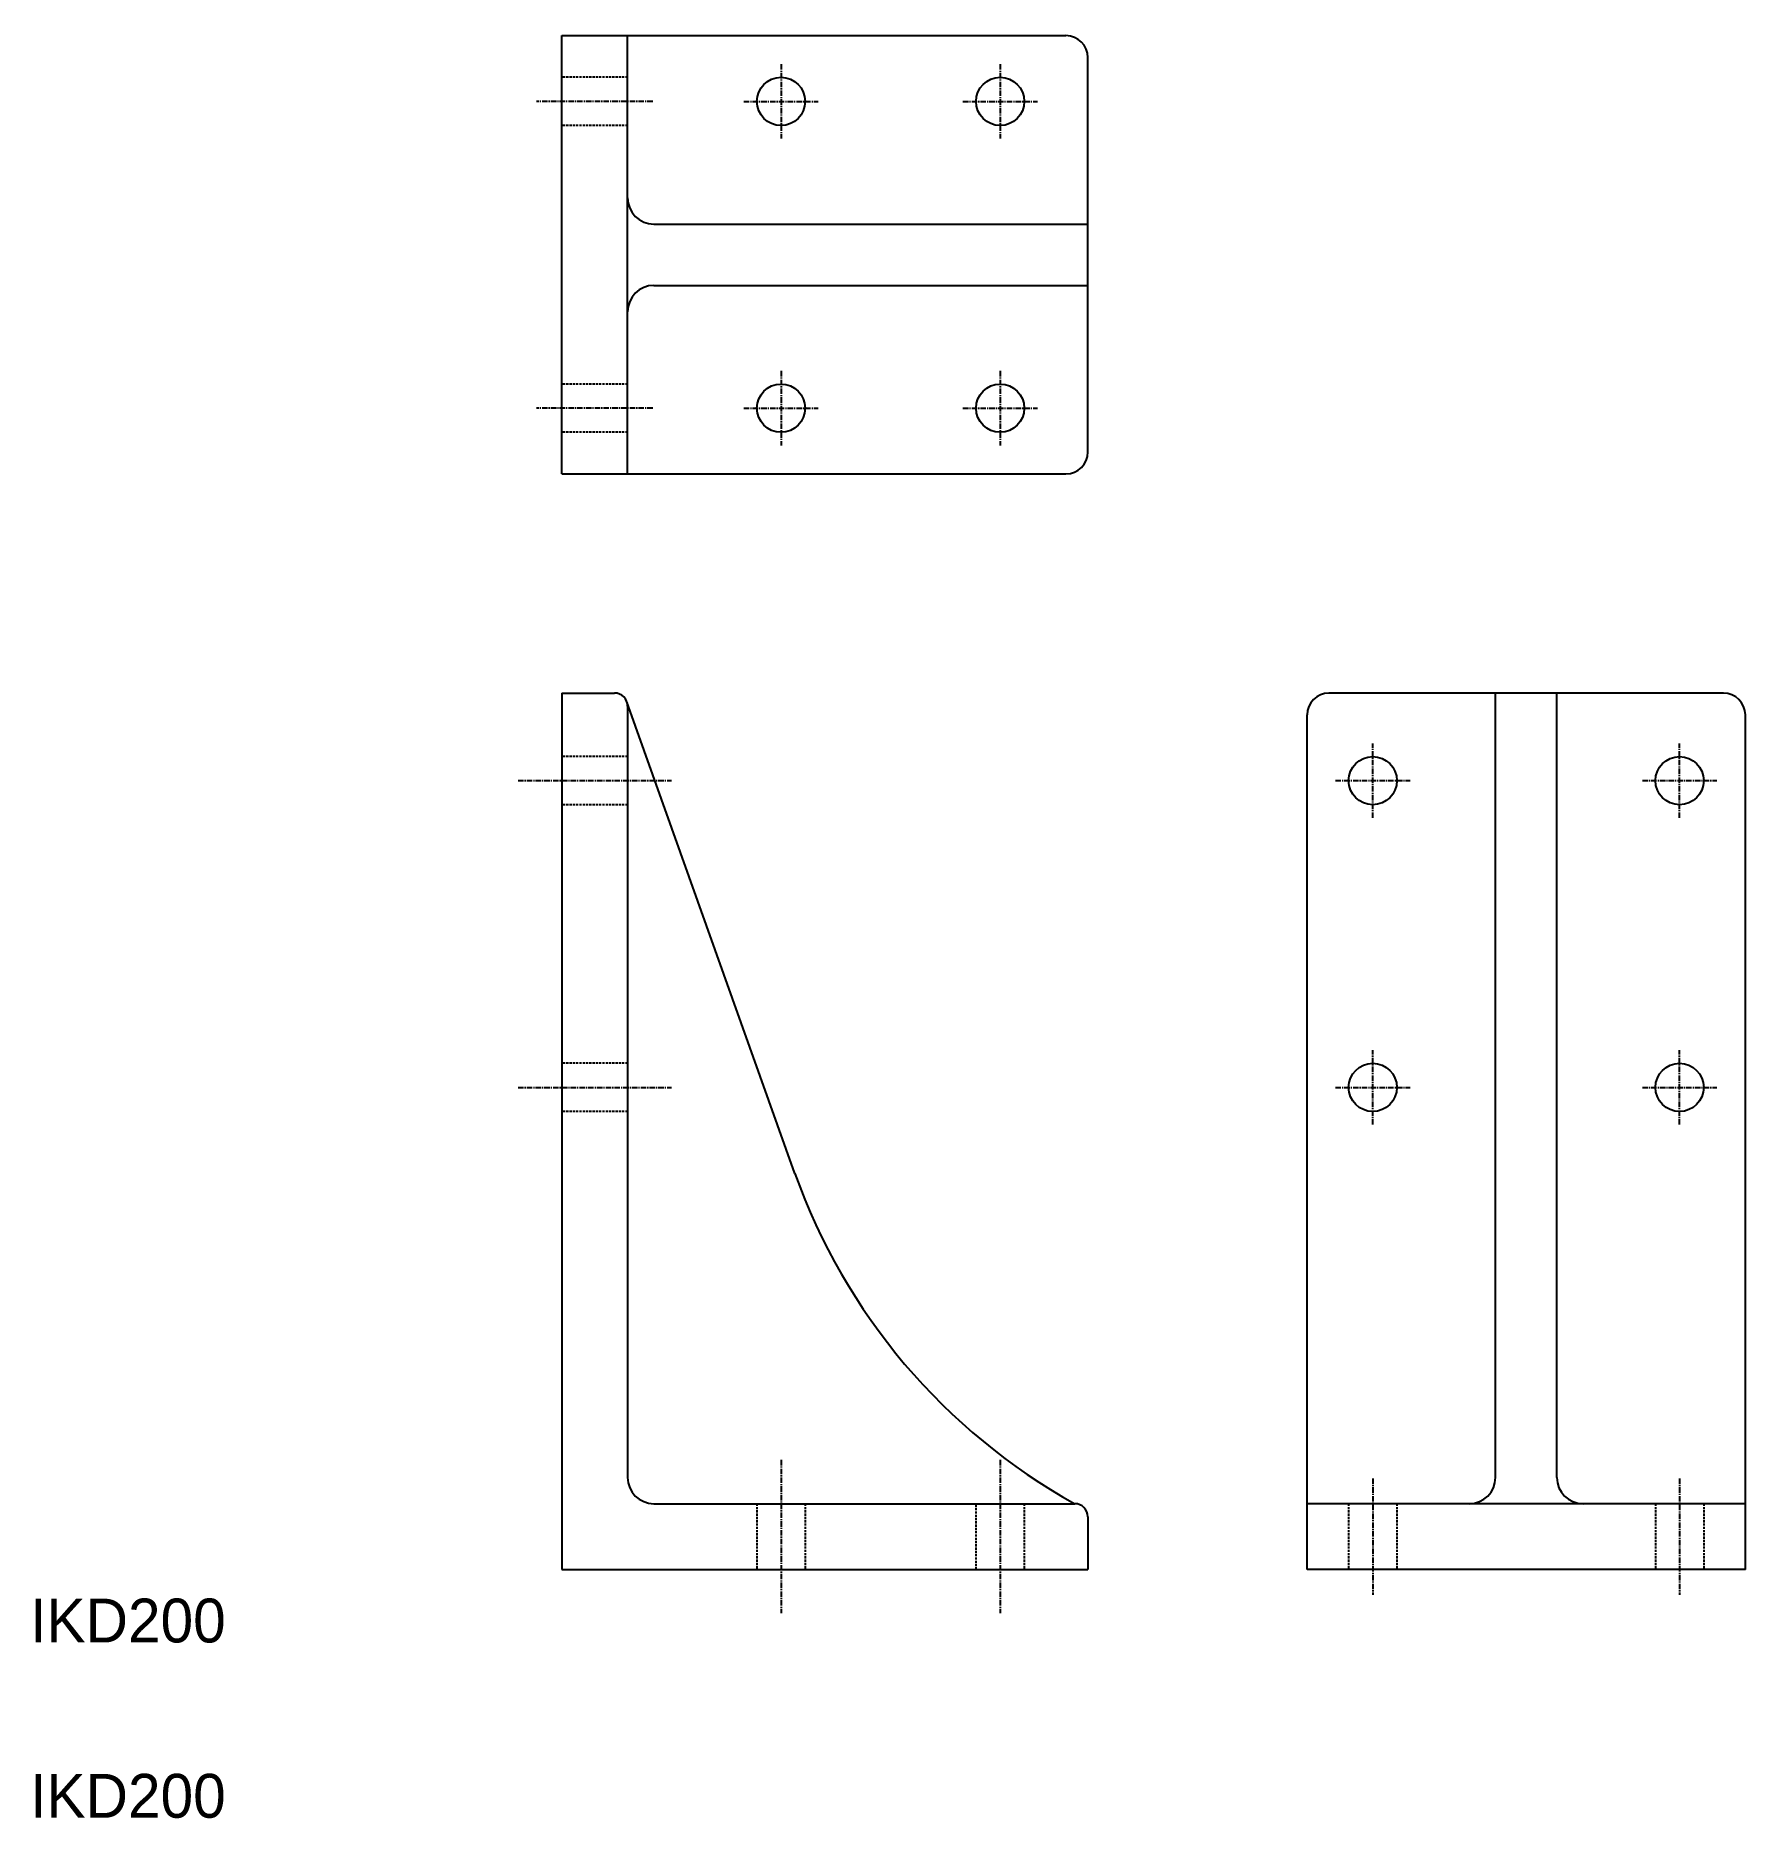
# Model space of a CAD drawing. Extents: x 41 to 431, y 40 to 447.
import ezdxf

# ---------------------------------------------------------------- set-up
doc = ezdxf.new("R2010")
doc.units = 0
doc.linetypes.add('CENTER', pattern=[2, 1.25, -0.25, 0.25, -0.25])
doc.linetypes.add('DASHED', pattern=[0.75, 0.5, -0.25])
doc.layers.get('0').update_dxf_attribs({"linetype": 'CONTINUOUS'})
doc.layers.add('CENTER', color=1, linetype='CENTER')

msp = doc.modelspace()

# ---------------------------------------------------------------- linework, layer by layer
at = {"color": 7, "linetype": 'CONTINUOUS'}
for p, q in [((161.28, 446.65), (276.28, 446.65)), ((161.28, 346.65), (161.28, 446.65)), ((176.28, 346.65), (176.28, 446.65)), ((281.28, 351.65), (281.28, 441.65)), ((182.28, 403.65), (281.28, 403.65)), ((182.28, 389.65), (281.28, 389.65)), ((161.28, 346.65), (276.28, 346.65)), ((161.28, 296.65), (161.28, 96.65)), ((161.28, 296.65), (173.28, 296.65)), ((214.43, 187.04), (176.11, 294.66)), ((176.28, 293.65), (176.28, 117.65)), ((426.28, 296.65), (336.28, 296.65)), ((374.28, 117.65), (374.28, 296.65)), ((388.28, 117.65), (388.28, 296.65)), ((331.28, 96.65), (331.28, 291.65)), ((431.28, 96.65), (431.28, 291.65)), ((176.28, 205.65), (176.28, 205.65)), ((182.28, 111.65), (278.28, 111.65)), ((431.28, 111.65), (331.28, 111.65)), ((281.28, 108.65), (281.28, 96.65)), ((161.28, 96.65), (281.28, 96.65)), ((431.28, 96.65), (331.28, 96.65))]:
    msp.add_line(p, q, dxfattribs=at)
at = {"color": 3, "linetype": 'DASHED'}
for p, q in [((176.28, 437.15), (161.28, 437.15)), ((176.28, 426.15), (161.28, 426.15)), ((176.28, 367.15), (161.28, 367.15)), ((176.28, 356.15), (161.28, 356.15)), ((176.28, 282.15), (161.28, 282.15)), ((176.28, 271.15), (161.28, 271.15)), ((176.28, 212.15), (161.28, 212.15)), ((176.28, 201.15), (161.28, 201.15)), ((205.78, 111.65), (205.78, 96.65)), ((216.78, 111.65), (216.78, 96.65)), ((255.78, 96.65), (255.78, 111.65)), ((266.78, 111.65), (266.78, 96.65)), ((340.78, 111.65), (340.78, 96.65)), ((351.78, 111.65), (351.78, 96.65)), ((410.78, 111.65), (410.78, 96.65)), ((421.78, 111.65), (421.78, 96.65))]:
    msp.add_line(p, q, dxfattribs=at)
at = {"color": 7, "linetype": 'CONTINUOUS'}
for centre in [(211.28, 431.65), (261.28, 431.65), (211.28, 361.65), (261.28, 361.65), (346.28, 276.65), (416.28, 276.65), (346.28, 206.65), (416.28, 206.65)]:
    msp.add_circle(centre, 5.5, dxfattribs=at)
for centre, radius, start, end in [((276.28, 441.65), 5, 0, 90), ((182.28, 409.65), 6, 180, 270), ((182.28, 383.65), 6, 90, 180), ((276.28, 351.65), 5, 270, 0), ((173.28, 293.65), 3, 0, 90), ((336.28, 291.65), 5, 90, 180), ((426.28, 291.65), 5, 0, 90), ((346.32, 234.01), 140, 199.6023, 240.9225), ((182.28, 117.65), 6, 180, 270), ((368.28, 117.65), 6, 270, 0), ((394.28, 117.65), 6, 180, 270), ((278.28, 108.65), 3, 0, 90)]:
    msp.add_arc(centre, radius, start, end, dxfattribs=at)
at = {"layer": 'CENTER', "color": 1, "linetype": 'CENTER'}
for p, q in [((211.28, 440.15), (211.28, 423.15)), ((261.28, 440.15), (261.28, 423.15)), ((182.02, 431.65), (155.46, 431.65)), ((202.78, 431.65), (219.78, 431.65)), ((252.78, 431.65), (269.78, 431.65)), ((211.28, 370.15), (211.28, 353.15)), ((261.28, 370.15), (261.28, 353.15)), ((182.02, 361.65), (155.46, 361.65)), ((202.78, 361.65), (219.78, 361.65)), ((252.78, 361.65), (269.78, 361.65)), ((346.28, 268.15), (346.28, 285.15)), ((416.28, 268.15), (416.28, 285.15)), ((151.28, 276.65), (186.28, 276.65)), ((337.78, 276.65), (354.78, 276.65)), ((407.78, 276.65), (424.78, 276.65)), ((346.28, 198.15), (346.28, 215.15)), ((416.28, 198.15), (416.28, 215.15)), ((151.28, 206.65), (186.28, 206.65)), ((337.78, 206.65), (354.78, 206.65)), ((407.78, 206.65), (424.78, 206.65)), ((211.28, 121.65), (211.28, 86.65)), ((261.28, 121.65), (261.28, 86.65)), ((346.28, 117.4), (346.28, 90.84)), ((416.28, 117.4), (416.28, 90.84))]:
    msp.add_line(p, q, dxfattribs=at)

# ---------------------------------------------------------------- texts
at = {"color": 7, "linetype": 'CONTINUOUS'}
for p in [(40, 80), (40, 40)]:
    msp.add_text('IKD200', height=10, dxfattribs=at).set_placement(p)

doc.saveas('drawing.dxf')
